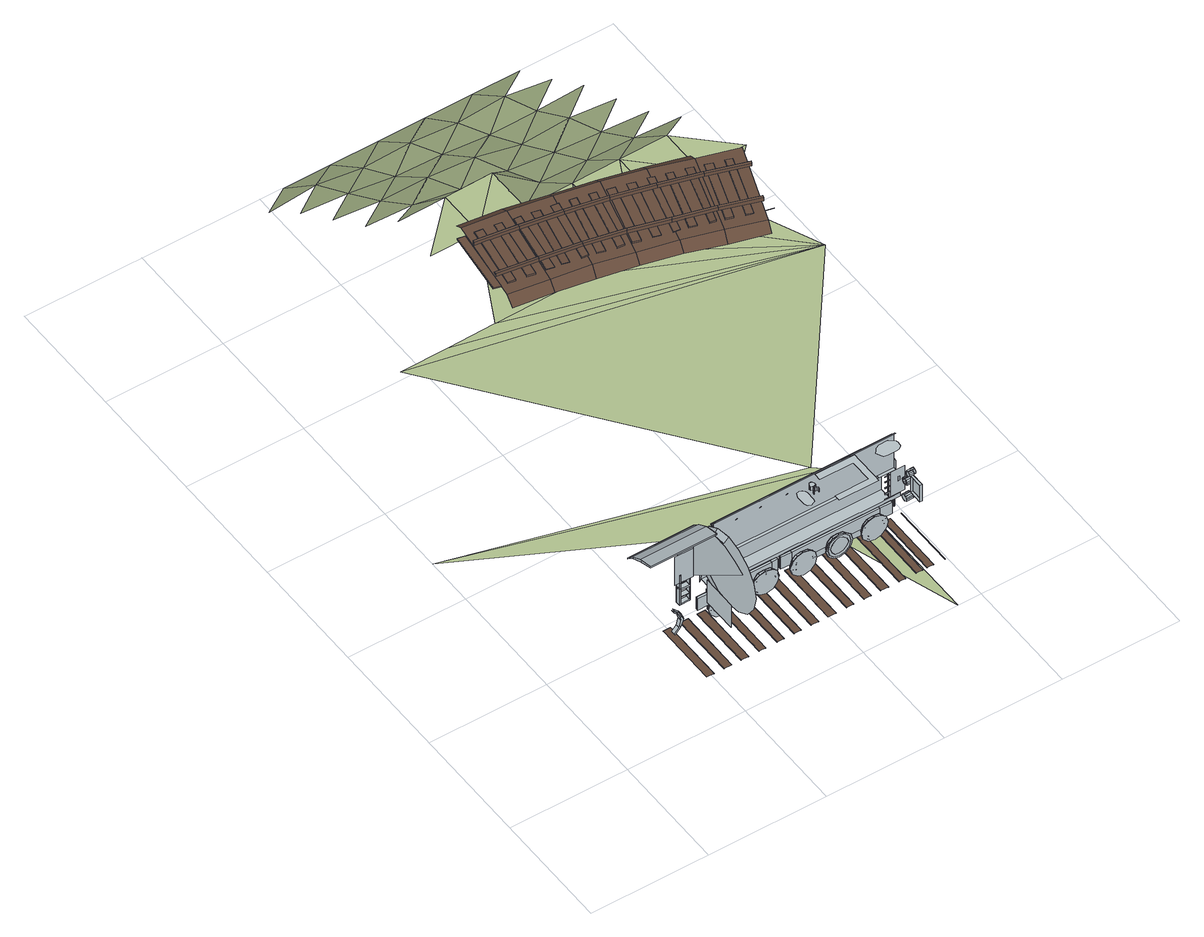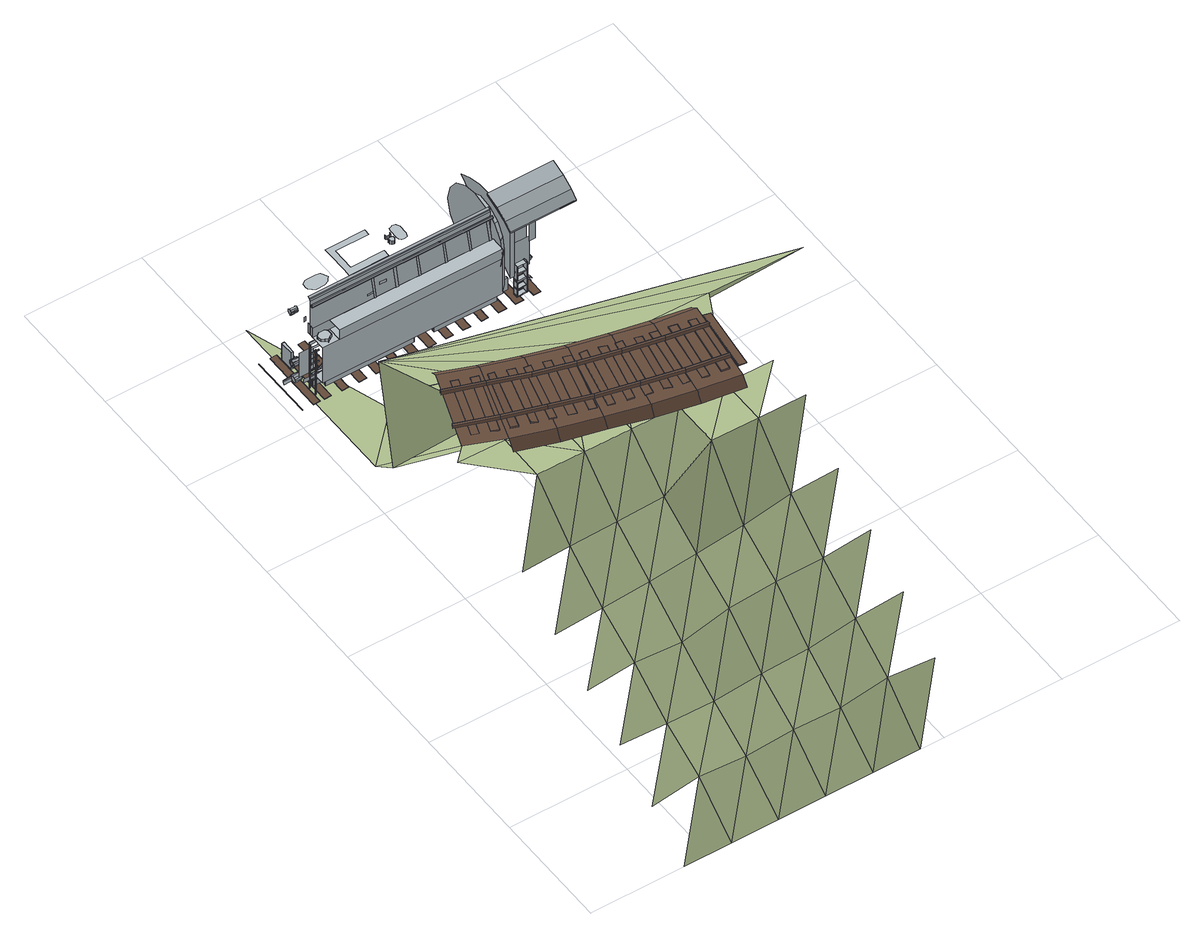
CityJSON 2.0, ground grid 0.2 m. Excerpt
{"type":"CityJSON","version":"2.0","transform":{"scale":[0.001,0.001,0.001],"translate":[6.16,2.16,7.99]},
"CityObjects":{
"object1":{"type":"GenericCityObject","attributes":{"function":"OTHERS"},"geometry":[{"type":"MultiSurface","lod":"3","boundaries":[[[0,1,2,3]],[[4,5,6,7]],[[8,9,10,11]],[[12,13,14,15]],[[16,17,18,19]],[[20,21,22,23]],[[24,0,3,25]],[[5,26,27,6]],[[13,28,29,14]],[[28,8,11,29]],[[26,30,31,27]],[[32,24,25,33]],[[30,32,33,31]],[[17,34,35,18]],[[34,20,23,35]],[[36,37,38,39]],[[40,41,42,43]],[[44,45,46,47]],[[48,49,50,51]],[[52,53,54,55]],[[54,56,57,58]],[[59,60,56,54]],[[61,60,56,62]],[[63,64,65,66]],[[67,68,69,47]],[[70,71,50,72]],[[60,73,57,56]],[[74,59,54,58]],[[73,74,58,57]],[[73,60,59,74]],[[75,76,77,78]],[[62,56,79,80]],[[66,65,81,82]],[[47,69,83,84]],[[72,50,85,86]],[[87,88,89,90]],[[78,91,92,93]],[[94,61,62,80]],[[60,95,79,56]],[[96,63,66,82]],[[64,97,81,65]],[[98,67,47,84]],[[68,99,83,69]],[[100,70,72,86]],[[71,101,85,50]],[[102,59,54,103]],[[95,60,61,94]],[[97,64,63,96]],[[99,68,67,98]],[[101,71,70,100]],[[104,105,106,107]],[[108,109,110,111,112,113,114,115]],[[116,117,79,103]],[[118,119,117,116]],[[102,118,116,103]],[[119,95,79,117]],[[95,102,103,79]],[[95,94,80,79]],[[97,96,82,81]],[[99,98,84,83]],[[101,100,86,85]],[[6,3,2,7]],[[95,119,118,102]],[[107,120,121,104]],[[122,123,124,125]],[[123,126,127,124]],[[128,129,130,131]],[[106,132,133,120,107]],[[134,135,136,137]],[[138,139,140,141,142,143,144,129,128,145,146,147,148,149,135,134]],[[104,121,150,151,105]],[[27,25,3,6]],[[152,153,154,155]],[[153,156,157,154]],[[158,159,160,33]],[[161,122,125,162]],[[126,163,164,127]],[[145,128,131,165]],[[31,33,25,27]],[[135,149,166,136]],[[167,168,169,170]],[[168,171,172,169]],[[156,173,174,157]],[[175,152,155,176]],[[132,133,150,151,177,178]],[[121,150,133,120]],[[179,180,181,182]],[[180,181,183,184]],[[185,167,170,186]],[[171,187,188,172]],[[149,148,189,166]],[[146,145,165,190]],[[191,192,180,179]],[[184,180,192,193]],[[194,195,196,197,198,199,200,201,202,203]],[[148,147,204,189]],[[147,146,190,204]],[[205,161,162,206]],[[163,207,208,164]],[[173,209,210,174]],[[211,175,176,212]],[[213,204,147,214,215]],[[216,147,192,191]],[[147,192,193,214]],[[187,217,218,188]],[[219,185,186,220]],[[221,222,223,224]],[[225,226,227,217,187,171,168,167,185,219,228,229]],[[230,231,232,207,163,126,123,122,161,205,233,234]],[[235,236,237,209,173,156,153,152,175,211,238,239]],[[124,127,164,208,240,241,242,243,244,206,162,125]],[[169,172,188,218,245,246,247,248,249,220,186,170]],[[154,157,174,210,250,251,252,253,254,212,176,155]],[[217,227,245,218]],[[228,219,220,249]],[[207,232,240,208]],[[233,205,206,244]],[[238,211,212,254]],[[209,237,250,210]],[[229,228,249,248]],[[227,226,246,245]],[[237,236,251,250]],[[239,238,254,253]],[[226,225,247,246]],[[225,229,248,247]],[[232,231,241,240]],[[234,233,244,243]],[[255,256,257,258,259,260,261,262,263,264]],[[236,235,252,251]],[[235,239,253,252]],[[231,230,242,241]],[[230,234,243,242]],[[133,132,265,266,120]],[[267,268,269,270]],[[271,272,151,150,121]],[[272,273,274,265,132,106,105,151]],[[275,265,132,178]],[[271,121,120,266]],[[177,276,275,178]],[[177,151,272,276]],[[277,278,279,280]],[[278,281,282,279]],[[283,284,285,286]],[[287,283,286,288]],[[281,289,290,282]],[[291,277,280,292]],[[293,294,295,296]],[[297,293,296,298]],[[299,287,288,300]],[[284,301,302,285]],[[303,297,298,304]],[[294,305,306,295]],[[307,291,292,308]],[[289,309,310,290]],[[311,299,300,312]],[[301,313,314,302]],[[315,303,304,316]],[[305,317,318,306]],[[319,320,321,322]],[[323,324,325,309,289,281,278,277,291,307,326,327]],[[279,282,290,310,328,329,330,331,332,308,292,280]],[[333,334,335,317,305,294,293,297,303,315,336,337]],[[338,339,340,313,301,284,283,287,299,311,341,342]],[[296,295,306,318,343,344,345,346,347,316,304,298]],[[286,285,302,314,348,349,350,351,352,312,300,288]],[[317,335,343,318]],[[336,315,316,347]],[[309,325,328,310]],[[326,307,308,332]],[[313,340,348,314]],[[341,311,312,352]],[[353,354,355,356,357,358,359,360,361,362,363]],[[337,336,347,346]],[[335,334,344,343]],[[340,339,349,348]],[[342,341,352,351]],[[327,326,332,331]],[[325,324,329,328]],[[333,337,346,345]],[[334,333,345,344]],[[272,271,266,265,275,276]],[[339,338,350,349]],[[338,342,351,350]],[[324,323,330,329]],[[323,327,331,330]],[[364,266,265,274]],[[365,271,266,364]],[[273,272,271,365]],[[273,365,364,274]],[[366,367,368,369]],[[370,371,372,373,374,375,376,377,378,379,380,381,382,383]],[[384,214,147,216,385]],[[386,387,388,389]],[[390,391,392,393]],[[394,390,393,395]],[[368,396,397,369]],[[369,397,398,366]],[[366,398,399,367]],[[400,401,402,403]],[[401,404,405,402]],[[406,394,395,407]],[[391,408,409,392]],[[410,411,412,413]],[[414,410,413,415]],[[416,417,418,419]],[[420,400,403,421]],[[404,422,423,405]],[[399,424,425,396,397,398]],[[426,416,419,427]],[[428,429,430,431]],[[432,433,183,184]],[[434,414,415,435]],[[411,436,437,412]],[[438,428,431,439]],[[429,440,441,430]],[[442,426,427,443]],[[184,193,444,432]],[[440,445,446,441]],[[447,438,439,448]],[[449,442,443,450]],[[445,451,452,446]],[[431,430,441,446,452,453,454,455,456,457,448,439]],[[458,447,448,457]],[[459,406,407,460]],[[408,461,462,409]],[[463,449,450,464]],[[465,420,421,466]],[[422,467,468,423]],[[469,463,464,470]],[[471,458,457,456]],[[214,193,444,384]],[[216,191,472,385]],[[451,473,453,452]],[[474,434,435,475]],[[436,476,477,437]],[[473,478,454,453]],[[479,471,456,455]],[[478,479,455,454]],[[480,481,482,461,408,391,390,394,406,459,483,484]],[[485,486,487,476,436,411,410,414,434,474,488,489]],[[490,491,492,467,422,404,401,400,420,465,493,494]],[[393,392,409,462,495,496,497,498,499,460,407,395]],[[500,432,184,180,179,501,502,503]],[[402,405,423,468,504,505,506,507,508,466,421,403]],[[413,412,437,477,509,510,511,512,513,475,435,415]],[[514,515,516,517]],[[476,487,509,477]],[[488,474,475,513]],[[515,518,519,516]],[[518,502,501,519]],[[461,482,495,462]],[[483,459,460,499]],[[467,492,504,468]],[[493,465,466,508]],[[520,521,198,197]],[[522,523,196,195]],[[523,520,197,196]],[[521,524,199,198]],[[525,522,195,194]],[[524,526,200,199]],[[527,525,194,203]],[[528,529,530,531,532,533,534,535,536,537,538]],[[526,539,201,200]],[[540,527,203,202]],[[539,540,202,201]],[[541,542,215,214,384,543]],[[489,488,513,512]],[[487,486,510,509]],[[541,544,545,542]],[[546,547,548,545,544,549]],[[492,491,505,504]],[[494,493,508,507]],[[484,483,499,498]],[[482,481,496,495]],[[485,489,512,511]],[[486,485,511,510]],[[550,551,552,553]],[[490,494,507,506]],[[491,490,506,505]],[[481,480,497,496]],[[480,484,498,497]],[[554,444,193,192,191,472,555]],[[556,557,558,559]],[[557,560,561,558]],[[562,563,564,565]],[[563,566,567,564]],[[568,569,570,571]],[[572,556,559,573]],[[560,574,575,561]],[[576,577,578,579]],[[580,576,579,581]],[[566,582,583,567]],[[584,562,565,585]],[[586,587,588,589,590,591,592,593,594,595,596,597]],[[598,580,581,599]],[[577,600,601,578]],[[602,603,604,605]],[[606,572,573,607]],[[574,608,609,575]],[[610,584,585,611]],[[582,612,613,583]],[[614,598,599,615]],[[600,616,617,601]],[[618,619,620,616,600,577,576,580,598,614,621,622]],[[623,624,625,612,582,566,563,562,584,610,626,627]],[[628,629,630,608,574,560,557,556,572,606,631,632]],[[558,561,575,609,633,634,635,636,637,607,573,559]],[[579,578,601,617,638,639,640,641,642,615,599,581]],[[564,567,583,613,643,644,645,646,647,611,585,565]],[[397,396,648,649]],[[650,648,396,425]],[[651,398,397,649]],[[424,652,650,425]],[[616,620,638,617]],[[621,614,615,642]],[[651,653,399,398]],[[424,399,653,652]],[[653,654,655,648,396,368,367,399]],[[612,625,643,613]],[[626,610,611,647]],[[608,630,633,609]],[[631,606,607,637]],[[656,657,658,659]],[[660,661,662,663,664,665,666,667,668]],[[620,619,639,638]],[[622,621,642,641]],[[627,626,647,646]],[[625,624,644,643]],[[619,618,640,639]],[[618,622,641,640]],[[632,631,637,636]],[[630,629,634,633]],[[624,623,645,644]],[[623,627,646,645]],[[629,628,635,634]],[[628,632,636,635]],[[669,670,671,672,673,674,675,676,677]],[[678,679,680,681]],[[679,682,683,680]],[[684,685,686,687]],[[688,684,687,689]],[[690,678,681,691]],[[682,692,693,683]],[[694,695,696,697]],[[695,698,699,696]],[[700,688,689,701]],[[685,702,703,686]],[[698,704,705,699]],[[706,694,697,707]],[[708,690,691,709]],[[692,710,711,693]],[[712,713,714,715,716,717,718,719,720]],[[702,721,722,703]],[[723,700,701,724]],[[725,706,707,726]],[[704,727,728,705]],[[729,730,731,710,692,682,679,678,690,708,732,733]],[[734,735,736,727,704,698,695,694,706,725,737,738]],[[680,683,693,711,739,740,741,742,743,709,691,681]],[[744,745,746,721,702,685,684,688,700,723,747,748]],[[696,699,705,728,749,750,751,752,753,726,707,697]],[[687,686,703,722,754,755,756,757,758,724,701,689]],[[737,725,726,753]],[[727,736,749,728]],[[732,708,709,743]],[[710,731,739,711]],[[747,723,724,758]],[[721,746,754,722]],[[759,760,761,762,763,764,765,766,767,768,769,770,771,772]],[[736,735,750,749]],[[738,737,753,752]],[[748,747,758,757]],[[746,745,755,754]],[[731,730,740,739]],[[733,732,743,742]],[[735,734,751,750]],[[734,738,752,751]],[[653,651,649,648,650,652]],[[773,774,775,776]],[[745,744,756,755]],[[744,748,757,756]],[[774,777,778,775]],[[779,773,776,780]],[[730,729,741,740]],[[729,733,742,741]],[[781,782,783,784]],[[433,432,500,785]],[[786,779,780,787]],[[777,788,789,778]],[[432,444,554,500]],[[790,791,792,793,794,795,796,797,798,799,800,801]],[[788,802,803,789]],[[804,649,648,655]],[[776,775,778,789,803,805,806,807,808,809,787,780]],[[810,811,812,813,814,815,816,817,818]],[[384,444,554,543]],[[819,651,649,804]],[[820,786,787,809]],[[654,653,651,819]],[[821,822,823,824]],[[825,826,827,828]],[[829,830,797,796]],[[831,832,790,801]],[[822,833,798,823]],[[834,825,828,835]],[[830,833,798,797]],[[836,831,801,800]],[[833,837,799,798]],[[837,836,800,799]],[[833,838,839,798]],[[838,834,835,839]],[[802,840,805,803]],[[841,820,809,808]],[[842,843,844,845]],[[846,847,848]],[[849,850,851,852]],[[853,854,855,856]],[[857,858,859]],[[860,861,862]],[[863,864,865,866]],[[867,868,869,870]],[[829,871,872,873,874,875,832,831,836,837,833,830]],[[876,841,808,807]],[[503,877,785,500]],[[840,878,806,805]],[[878,876,807,806]],[[555,503,500,554]],[[524,521,520,523,522,525,527,540,539,526]],[[654,819,804,655]],[[879,880,842,845]],[[880,881,843,842]],[[882,883,846,848]],[[884,885,849,852]],[[885,886,850,849]],[[887,888,853,856]],[[888,889,854,853]],[[890,891,857,859]],[[892,893,860,862]],[[894,895,863,866]],[[895,896,864,863]],[[897,898,867,870]],[[898,899,868,867]],[[881,900,844,843]],[[900,879,845,844]],[[883,901,847,846]],[[901,882,848,847]],[[886,902,851,850]],[[902,884,852,851]],[[889,903,855,854]],[[903,887,856,855]],[[891,904,858,857]],[[904,890,859,858]],[[893,905,861,860]],[[905,892,862,861]],[[896,906,865,864]],[[906,894,866,865]],[[899,907,869,868]],[[907,897,870,869]],[[908,909,910,911]],[[911,910,912,898]],[[909,913,912,910]],[[907,908,911,898]],[[900,881,880,879]],[[901,883,882]],[[902,886,885,884]],[[903,889,888,887]],[[904,891,890]],[[905,893,892]],[[913,909,908,907]],[[906,896,895,894]],[[907,899,898,897]],[[913,907,898,912]],[[914,915,916,917]],[[918,919,920,921]],[[921,920,922,923]],[[919,924,922,920]],[[925,918,921,923]],[[924,919,918,925]],[[924,925,923,922]],[[926,927,928,929]],[[930,931,932,933,934,935,936,937,938,939,940,941]],[[942,943,944,945,946,947,948,949,950,951,952,953]],[[954,955,956,957,958,959,960,949,961,962,963,953]],[[964,965,926,929]],[[966,967,928,927]],[[933,932,968,969]],[[934,933,969,970]],[[932,931,971,968]],[[935,934,970,972]],[[967,964,929,928]],[[931,930,973,971]],[[936,935,972,974]],[[975,976,946,945]],[[977,975,945,944]],[[976,978,947,946]],[[979,977,944,943]],[[930,941,980,973]],[[937,936,974,981]],[[982,983,958,957]],[[984,982,957,956]],[[967,966,965,964]],[[983,985,959,958]],[[986,984,956,955]],[[978,987,948,947]],[[988,979,943,942]],[[985,989,960,959]],[[990,986,955,954]],[[941,940,991,980]],[[938,937,981,992]],[[987,993,949,948]],[[994,988,942,953]],[[989,993,949,960]],[[994,990,954,953]],[[940,939,995,991]],[[939,938,992,995]],[[993,996,961,949]],[[997,994,953,963]],[[996,998,962,961]],[[998,997,963,962]],[[993,999,950,949]],[[1000,994,953,952]],[[999,1001,951,950]],[[1001,1000,952,951]],[[933,932,1002,1003]],[[934,933,1003,1004]],[[974,972,970,969,968,971,973,980,991,995,992,981]],[[932,931,1005,1002]],[[935,934,1004,1006]]]}]},
"railway1":{"type":"Railway","attributes":{"function":"1855"},"geometry":[{"type":"MultiSurface","lod":"3","boundaries":[[[1007,1008,1009,1010]],[[1011,1012,1008,1007]],[[1012,1013,1009,1008]],[[1014,1015,1016,1017]],[[1018,1019,1017,1016]],[[1020,1021,1019,1018]],[[1021,1014,1017,1019]],[[1022,1023,1024,1025]],[[1026,1027,1025,1024]],[[1028,1029,1027,1026]],[[1029,1022,1025,1027]],[[1030,1031,1032,1033]],[[1034,1035,1033,1032]],[[1036,1037,1035,1034]],[[1037,1030,1033,1035]],[[1038,1039,1040,1041]],[[1042,1043,1041,1040]],[[1044,1045,1043,1042]],[[1045,1038,1041,1043]],[[1046,1047,1048,1049]],[[1050,1051,1049,1048]],[[1052,1053,1051,1050]],[[1053,1046,1049,1051]],[[1054,1055,1056,1057]],[[1058,1059,1057,1056]],[[1060,1061,1059,1058]],[[1061,1054,1057,1059]],[[1062,1063,1064,1065]],[[1066,1067,1065,1064]],[[1068,1069,1067,1066]],[[1069,1062,1065,1067]],[[1070,1071,1072,1073]],[[1074,1075,1073,1072]],[[1076,1077,1075,1074]],[[1077,1070,1073,1075]],[[1078,1079,1080,1081]],[[1082,1083,1081,1080]],[[1084,1085,1083,1082]],[[1085,1078,1081,1083]],[[1086,1087,1088,1089]],[[1090,1091,1089,1088]],[[1092,1093,1091,1090]],[[1093,1086,1089,1091]],[[1094,1095,1096,1097]],[[1098,1099,1097,1096]],[[1100,1101,1099,1098]],[[1101,1094,1097,1099]],[[1102,1103,1104,1105]],[[1106,1107,1105,1104]],[[1108,1109,1107,1106]],[[1110,1111,1112,1113]],[[1109,1102,1105,1107]],[[1114,1115,1113,1112]],[[1116,1117,1115,1114]],[[1117,1110,1113,1115]],[[1118,1119,1120,1121]]]}]},
"railway2":{"type":"Railway","attributes":{"function":"1855"},"geometry":[{"type":"MultiSurface","lod":"3","boundaries":[[[1122,1123,1124,1125]],[[1126,1122,1125,1127]],[[1128,1129,1130,1131]],[[1124,1132,1127,1125]],[[1133,1134,1135,1136]],[[1123,1137,1132,1124]],[[1138,1128,1131,1139]],[[1137,1126,1127,1132]],[[1140,1141,1142,1143]],[[1130,1144,1139,1131]],[[1145,1140,1143,1146]],[[1147,1145,1146,1148]],[[1149,1150,1151,1152]],[[1129,1153,1144,1130]],[[1154,1133,1136,1155]],[[1156,1149,1152,1157]],[[1153,1138,1139,1144]],[[1151,1158,1157,1152]],[[1159,1160,1161,1162]],[[1163,1164,1165,1166]],[[1167,1159,1162,1168]],[[1169,1167,1168,1170]],[[1150,1171,1158,1151]],[[1136,1135,1172,1173]],[[1174,1163,1166,1175]],[[1176,1154,1155,1177]],[[1171,1156,1157,1158]],[[1178,1179,1180,1181]],[[1165,1182,1175,1166]],[[1164,1183,1182,1165]],[[1143,1142,1184,1185]],[[1146,1143,1185,1186]],[[1148,1146,1186,1187]],[[1188,1178,1181,1189]],[[1155,1136,1173,1190]],[[1180,1191,1189,1181]],[[1192,1193,1194,1195]],[[1183,1174,1175,1182]],[[1179,1196,1191,1180]],[[1162,1161,1197,1198]],[[1168,1162,1198,1199]],[[1170,1168,1199,1200]],[[1173,1172,1201,1202]],[[1203,1192,1195,1204]],[[1205,1206,1207,1208]],[[1196,1188,1189,1191]],[[1194,1209,1204,1195]],[[1193,1210,1209,1194]],[[1177,1155,1190,1211]],[[1185,1184,1212,1213]],[[1186,1185,1213,1214]],[[1215,1205,1208,1216]],[[1187,1186,1214,1217]],[[1218,1219,1220,1221]],[[1207,1222,1216,1208]],[[1210,1203,1204,1209]],[[1206,1223,1222,1207]],[[1190,1173,1202,1224]],[[1225,1226,1227,1228]],[[1229,1218,1221,1230]],[[1220,1231,1230,1221]],[[1198,1197,1232,1233]],[[1223,1215,1216,1222]],[[1202,1201,1234,1235]],[[1199,1198,1233,1236]],[[1200,1199,1236,1237]],[[1219,1238,1231,1220]],[[1239,1225,1228,1240]],[[1241,1242,1243,1244]],[[1227,1245,1240,1228]],[[1211,1190,1224,1246]],[[1213,1212,1247,1248]],[[1214,1213,1248,1249]],[[1238,1229,1230,1231]],[[1226,1250,1245,1227]],[[1217,1214,1249,1251]],[[1252,1241,1244,1253]],[[1224,1202,1235,1254]],[[1255,1256,1257,1258]],[[1243,1259,1253,1244]],[[1250,1239,1240,1245]],[[1242,1260,1259,1243]],[[1235,1234,1261,1262]],[[1233,1232,1263,1264]],[[1236,1233,1264,1265]],[[1237,1236,1265,1266]],[[1267,1268,1269,1270]],[[1271,1255,1258,1272]],[[1257,1273,1272,1258]],[[1260,1252,1253,1259]],[[1256,1274,1273,1257]],[[1248,1247,1275,1276]],[[1249,1248,1276,1277]],[[1251,1249,1277,1278]],[[1246,1224,1254,1279]],[[1280,1281,1282,1283]],[[1284,1267,1270,1285]],[[1269,1286,1285,1270]],[[1268,1287,1286,1269]],[[1254,1235,1262,1288]],[[1274,1271,1272,1273]],[[1289,1290,1291,1292]],[[1262,1261,1293,1294]],[[1295,1280,1283,1296]],[[1282,1297,1296,1283]],[[1264,1263,1298,1299]],[[1265,1264,1299,1300]],[[1266,1265,1300,1301]],[[1281,1302,1297,1282]],[[1287,1284,1285,1286]],[[1303,1304,1305,1306]],[[1307,1289,1292,1308]],[[1276,1275,1309,1310]],[[1277,1276,1310,1311]],[[1278,1277,1311,1312]],[[1291,1313,1308,1292]],[[1279,1254,1288,1314]],[[1290,1315,1313,1291]],[[1302,1295,1296,1297]],[[1288,1262,1294,1316]],[[1317,1318,1319,1320]],[[1321,1303,1306,1322]],[[1305,1323,1322,1306]],[[1304,1324,1323,1305]],[[1315,1307,1308,1313]],[[1299,1298,1325,1326]],[[1300,1299,1326,1327]],[[1301,1300,1327,1328]]]}]},
"terrain1":{"type":"TINRelief","geometry":[{"type":"CompositeSurface","lod":"3","boundaries":[[[1329,1330,1331]],[[1332,1333,1334]],[[1335,1336,1333]],[[1329,1334,1330]],[[1337,1338,1339]],[[1335,1340,1341]],[[1337,1342,1338]],[[1343,1344,1340]],[[1333,1332,1345]],[[1346,1335,1333]],[[1343,1347,1348]],[[1346,1333,1345]],[[1329,1331,1342]],[[1329,1332,1334]],[[1335,1349,1340]],[[1347,1350,1351]],[[1346,1349,1335]],[[1352,1345,1332]],[[1353,1343,1340]],[[1354,1355,1350]],[[1352,1332,1356]],[[1349,1353,1340]],[[1357,1347,1343]],[[1358,1346,1345]],[[1337,1339,1359]],[[1357,1343,1353]],[[1360,1350,1347]],[[1352,1358,1345]],[[1329,1356,1332]],[[1346,1361,1349]],[[1357,1360,1347]],[[1362,1354,1350]],[[1361,1346,1358]],[[1363,1352,1356]],[[1364,1353,1349]],[[1365,1356,1366]],[[1362,1350,1360]],[[1363,1356,1365]],[[1364,1349,1361]],[[1367,1357,1353]],[[1329,1366,1356]],[[1368,1358,1352]],[[1364,1367,1353]],[[1369,1360,1357]],[[1368,1352,1363]],[[1370,1361,1358]],[[1371,1365,1366]],[[1369,1357,1367]],[[1372,1362,1360]],[[1368,1370,1358]],[[1371,1363,1365]],[[1373,1364,1361]],[[1329,1374,1366]],[[1374,1371,1366]],[[1369,1372,1360]],[[1373,1361,1370]],[[1375,1367,1364]],[[1376,1368,1363]],[[1363,1371,1377]],[[1375,1364,1373]],[[1378,1369,1367]],[[1376,1363,1377]],[[1379,1370,1368]],[[1380,1371,1374]],[[1378,1367,1375]],[[1381,1372,1369]],[[1379,1368,1376]],[[1380,1377,1371]],[[1382,1373,1370]],[[1381,1369,1378]],[[1379,1382,1370]],[[1383,1375,1373]],[[1384,1376,1377]],[[1383,1373,1382]],[[1385,1378,1375]],[[1386,1379,1376]],[[1385,1375,1383]],[[1387,1381,1378]],[[1388,1382,1379]],[[1385,1387,1378]],[[1389,1383,1382]],[[1390,1385,1383]],[[1391,1387,1385]]]}]}
},
"vertices":[
[134,163,214],[134,138,221],[246,138,221],[246,163,214],[134,138,218],[134,163,209],[246,163,209],[246,138,218],[195,157,45],[187,157,36],[187,163,36],[195,163,45],[187,157,79],[195,157,70],[195,163,70],[187,163,79],[189,157,81],[198,157,71],[198,163,71],[189,163,81],[198,157,44],[189,157,33],[189,163,33],[198,163,44],[134,182,202],[246,182,202],[134,182,199],[246,182,199],[198,157,58],[198,163,58],[134,194,188],[246,194,188],[134,194,190],[246,194,190],[203,157,58],[203,163,58],[243,194,188],[138,194,188],[138,194,190],[243,194,190],[213,194,154],[203,194,154],[203,194,190],[213,194,190],[216,190,84],[216,190,86],[216,186,86],[216,186,84],[216,190,96],[216,190,97],[216,186,97],[216,186,96],[216,190,111],[216,190,113],[216,186,113],[216,186,111],[216,186,52],[218,186,52],[218,186,113],[216,194,113],[216,194,52],[216,194,54],[216,186,54],[216,194,68],[216,194,67],[216,186,67],[216,186,68],[216,194,84],[216,194,81],[216,186,81],[216,194,99],[216,194,97],[216,186,99],[218,194,52],[218,194,113],[239,186,97],[208,186,97],[208,186,154],[239,186,154],[234,186,52],[234,186,54],[234,186,67],[234,186,68],[234,186,81],[234,186,84],[234,186,97],[234,186,99],[243,157,67],[243,157,113],[243,97,113],[243,97,68],[213,186,154],[213,186,190],[239,186,190],[234,194,54],[234,194,52],[234,194,68],[234,194,67],[234,194,84],[234,194,81],[234,194,99],[234,194,97],[234,194,113],[234,186,113],[234,171,71],[234,171,48],[234,167,48],[234,167,71],[243,114,218],[243,89,209],[243,69,199],[243,190,93],[243,190,188],[243,182,199],[243,163,209],[243,138,218],[233,186,113],[233,186,52],[233,194,113],[233,194,52],[253,167,71],[253,171,71],[249,157,38],[246,157,49],[246,158,49],[249,158,38],[249,157,61],[249,158,61],[258,151,87],[258,126,83],[250,126,90],[250,150,95],[253,167,48],[253,167,67],[258,126,218],[258,153,212],[250,150,206],[250,126,209],[258,101,212],[258,78,198],[258,64,176],[258,58,150],[258,64,124],[258,78,102],[258,101,87],[258,174,102],[258,189,124],[258,194,150],[258,189,176],[258,174,198],[253,171,67],[253,171,48],[252,157,39],[249,157,49],[249,163,49],[252,163,39],[252,157,60],[252,163,60],[246,194,97],[239,194,97],[239,194,190],[258,157,29],[258,158,29],[258,157,68],[258,158,68],[250,169,108],[250,169,193],[256,157,42],[253,157,49],[253,163,49],[256,163,42],[256,157,57],[256,163,57],[259,157,67],[259,163,67],[259,157,32],[259,163,32],[253,171,36],[253,167,36],[258,163,164],[258,163,150],[258,158,150],[258,158,164],[258,158,145],[258,163,145],[261,157,36],[261,163,36],[261,157,63],[261,163,63],[250,182,173],[250,182,127],[258,170,164],[258,170,150],[258,170,145],[258,167,204],[258,166,204],[258,166,205],[258,166,206],[258,166,208],[258,167,209],[258,169,208],[258,170,206],[258,170,205],[258,169,204],[250,186,150],[269,157,26],[269,158,26],[269,157,71],[269,158,71],[269,157,68],[269,163,68],[269,157,29],[269,163,29],[250,186,79],[258,194,145],[258,194,79],[258,194,164],[269,157,65],[269,163,65],[269,157,35],[269,163,35],[261,171,164],[261,163,199],[265,163,199],[265,171,164],[284,157,49],[282,157,57],[275,157,63],[275,157,36],[282,157,42],[291,157,49],[288,157,61],[280,157,68],[280,157,29],[288,157,38],[288,157,49],[285,157,60],[279,157,67],[279,157,32],[285,157,39],[280,158,68],[288,158,61],[291,158,49],[288,158,38],[280,158,29],[275,163,63],[282,163,57],[284,163,49],[282,163,42],[275,163,36],[279,163,67],[285,163,60],[288,163,49],[285,163,39],[279,163,32],[282,167,206],[282,167,208],[284,167,209],[285,167,208],[285,167,206],[285,167,205],[285,167,204],[284,167,204],[282,167,204],[282,167,205],[359,167,48],[359,167,71],[295,171,164],[295,163,199],[298,163,199],[298,171,164],[359,171,71],[359,171,48],[370,171,48],[370,167,48],[359,167,36],[359,171,36],[323,157,38],[320,157,49],[320,158,49],[323,158,38],[323,157,61],[323,158,61],[323,157,49],[327,157,60],[327,163,60],[323,163,49],[327,157,39],[327,163,39],[333,157,68],[333,158,68],[333,157,29],[333,158,29],[329,157,49],[330,157,57],[330,163,57],[329,163,49],[330,157,42],[330,163,42],[333,157,32],[333,163,32],[333,157,67],[333,163,67],[336,157,36],[336,163,36],[336,157,63],[336,163,63],[343,157,26],[343,158,26],[343,157,71],[343,158,71],[343,157,29],[343,163,29],[343,157,68],[343,163,68],[343,157,35],[343,163,35],[343,157,65],[343,163,65],[336,171,164],[336,163,199],[339,163,199],[339,171,164],[365,157,49],[362,157,61],[355,157,68],[355,157,29],[362,157,38],[355,158,68],[362,158,61],[365,158,49],[362,158,38],[355,158,29],[359,157,49],[357,157,57],[351,157,63],[351,157,36],[357,157,42],[364,157,49],[361,157,60],[354,157,67],[354,157,32],[361,157,39],[351,163,63],[357,163,57],[359,163,49],[357,163,42],[351,163,36],[354,163,67],[361,163,60],[364,163,49],[361,163,39],[354,163,32],[345,167,206],[346,167,206],[346,167,208],[348,167,209],[349,167,208],[349,167,206],[349,167,205],[349,167,204],[348,167,204],[346,167,204],[346,167,205],[370,167,71],[370,171,71],[375,171,71],[375,171,48],[375,167,48],[375,167,71],[383,138,218],[381,134,218],[381,118,218],[383,114,218],[384,113,218],[389,111,218],[393,113,218],[396,114,218],[397,118,218],[397,134,218],[396,138,218],[393,141,218],[389,142,218],[384,141,218],[535,194,145],[535,194,164],[381,171,164],[381,163,199],[384,163,199],[384,171,164],[384,157,49],[388,157,61],[388,158,61],[384,158,49],[388,157,38],[388,158,38],[393,167,48],[393,167,71],[393,171,71],[393,171,48],[391,157,39],[388,157,49],[388,163,49],[391,163,39],[391,157,60],[391,163,60],[397,157,29],[397,158,29],[397,157,68],[397,158,68],[393,157,49],[394,157,57],[394,163,57],[393,163,49],[394,157,42],[394,163,42],[404,129,218],[403,126,218],[403,126,225],[404,129,225],[397,157,32],[397,163,32],[397,157,67],[397,163,67],[393,171,36],[393,167,36],[406,130,218],[406,130,225],[403,138,218],[404,135,218],[404,135,225],[403,138,225],[535,163,145],[535,158,145],[400,157,36],[400,163,36],[400,157,63],[400,163,63],[404,139,218],[404,139,225],[406,134,218],[406,134,225],[407,130,218],[407,130,225],[535,170,145],[407,133,218],[407,133,225],[406,142,218],[406,142,225],[410,130,218],[410,130,225],[410,134,218],[410,134,225],[412,135,225],[412,138,225],[412,139,225],[410,142,225],[407,142,225],[407,142,218],[407,157,26],[407,158,26],[407,157,71],[407,158,71],[412,129,218],[412,129,225],[407,157,29],[407,163,29],[407,157,68],[407,163,68],[412,126,218],[412,126,225],[410,142,218],[535,170,164],[412,135,218],[407,157,35],[407,163,35],[407,157,65],[407,163,65],[412,138,218],[412,139,218],[429,157,49],[426,157,61],[419,157,68],[419,157,29],[426,157,38],[423,157,49],[421,157,57],[415,157,63],[415,157,36],[421,157,42],[426,157,49],[425,157,60],[418,157,67],[418,157,32],[425,157,39],[419,158,68],[426,158,61],[429,158,49],[426,158,38],[419,158,29],[564,163,145],[258,163,212],[564,163,212],[564,163,164],[418,163,67],[425,163,60],[426,163,49],[425,163,39],[418,163,32],[415,163,63],[421,163,57],[423,163,49],[421,163,42],[415,163,36],[564,158,218],[564,161,217],[258,161,217],[258,158,218],[564,162,215],[258,162,215],[564,166,206],[564,166,208],[564,166,204],[564,166,205],[564,167,209],[564,167,204],[564,169,208],[564,169,204],[409,167,206],[410,167,206],[410,167,208],[412,167,209],[413,167,208],[413,167,206],[413,167,205],[413,167,204],[412,167,204],[410,167,204],[410,167,205],[564,170,206],[564,170,205],[564,194,74],[258,194,74],[564,194,145],[564,174,74],[258,174,74],[582,174,67],[253,174,67],[253,174,74],[582,174,74],[419,171,164],[419,163,199],[423,163,199],[423,171,164],[564,170,145],[564,170,164],[448,157,38],[445,157,49],[445,158,49],[448,158,38],[448,157,61],[448,158,61],[451,157,39],[448,157,49],[448,163,49],[451,163,39],[451,157,60],[451,163,60],[453,174,190],[442,174,190],[442,174,195],[453,174,195],[457,157,29],[457,158,29],[457,157,68],[457,158,68],[453,157,49],[455,157,57],[455,163,57],[453,163,49],[455,157,42],[455,163,42],[458,157,67],[458,163,67],[458,157,32],[458,163,32],[493,157,218],[483,157,218],[426,157,218],[426,145,218],[483,145,218],[483,107,218],[426,107,218],[426,97,218],[483,97,218],[493,97,218],[493,107,218],[493,145,218],[460,157,36],[460,163,36],[460,157,63],[460,163,63],[457,171,164],[457,163,199],[460,163,199],[460,171,164],[468,157,26],[468,158,26],[468,157,71],[468,158,71],[468,157,29],[468,163,29],[468,157,68],[468,163,68],[468,157,35],[468,163,35],[468,157,65],[468,163,65],[483,157,49],[480,157,57],[474,157,63],[474,157,36],[480,157,42],[487,157,49],[484,157,60],[477,157,67],[477,157,32],[484,157,39],[490,157,49],[487,157,61],[479,157,68],[479,157,29],[487,157,38],[479,158,68],[487,158,61],[490,158,49],[487,158,38],[479,158,29],[474,163,63],[480,163,57],[483,163,49],[480,163,42],[474,163,36],[477,163,67],[484,163,60],[487,163,49],[484,163,39],[477,163,32],[543,167,48],[543,167,71],[543,167,36],[543,171,71],[543,171,36],[543,171,48],[564,171,48],[564,167,48],[474,174,180],[464,174,180],[464,174,183],[474,174,183],[473,167,206],[474,167,208],[474,167,209],[476,167,208],[477,167,206],[477,167,205],[476,167,204],[474,167,204],[473,167,205],[484,167,206],[484,167,208],[487,167,209],[487,167,208],[489,167,206],[489,167,205],[487,167,204],[484,167,204],[484,167,205],[508,157,38],[505,157,49],[505,158,49],[508,158,38],[508,157,61],[508,158,61],[508,157,49],[511,157,60],[511,163,60],[508,163,49],[511,157,39],[511,163,39],[516,157,29],[516,158,29],[516,157,68],[516,158,68],[515,157,42],[513,157,49],[513,163,49],[515,163,42],[515,157,57],[515,163,57],[518,157,32],[518,163,32],[518,157,67],[518,163,67],[519,157,63],[519,163,63],[519,157,36],[519,163,36],[528,157,26],[528,158,26],[528,157,71],[528,158,71],[518,167,206],[519,167,208],[519,167,209],[521,167,208],[522,167,206],[522,167,205],[521,167,204],[519,167,204],[518,167,205],[528,157,68],[528,163,68],[528,157,29],[528,163,29],[528,157,35],[528,163,35],[528,157,65],[528,163,65],[550,157,49],[547,157,61],[538,157,68],[538,157,29],[547,157,38],[543,157,49],[541,157,57],[535,157,63],[535,157,36],[541,157,42],[538,158,68],[547,158,61],[550,158,49],[547,158,38],[538,158,29],[548,157,49],[545,157,60],[538,157,67],[538,157,32],[545,157,39],[535,163,63],[541,163,57],[543,163,49],[541,163,42],[535,163,36],[538,163,67],[545,163,60],[548,163,49],[545,163,39],[538,163,32],[547,153,218],[532,153,218],[525,150,218],[522,146,218],[519,142,218],[522,135,218],[525,131,218],[532,130,218],[547,130,218],[551,131,218],[556,135,218],[557,142,218],[556,146,218],[551,150,218],[541,178,142],[541,174,142],[541,174,150],[541,178,150],[546,170,142],[546,170,150],[541,183,142],[541,183,150],[557,138,145],[554,138,145],[554,138,154],[557,138,154],[564,158,145],[546,186,142],[546,186,150],[550,170,142],[550,170,150],[562,126,161],[562,125,161],[562,122,163],[562,122,164],[562,122,167],[562,125,169],[562,126,169],[562,129,169],[562,130,167],[562,130,164],[562,130,163],[562,129,161],[554,170,142],[554,170,150],[564,167,71],[559,174,150],[560,178,150],[559,183,150],[554,186,150],[550,189,150],[551,167,206],[553,167,208],[554,167,209],[554,167,208],[556,167,206],[556,167,205],[554,167,204],[553,167,204],[551,167,205],[564,171,71],[550,189,142],[573,126,170],[573,129,170],[562,129,170],[562,126,170],[573,129,160],[573,126,158],[562,126,158],[562,129,160],[573,126,169],[573,129,169],[573,129,161],[573,126,161],[573,130,167],[573,130,161],[562,130,161],[573,130,163],[573,130,164],[573,131,164],[562,131,164],[559,174,142],[554,186,142],[557,174,64],[557,174,65],[557,175,64],[557,174,63],[557,174,76],[557,175,74],[557,174,74],[557,174,86],[557,174,87],[557,175,86],[557,174,84],[557,174,97],[557,174,99],[557,175,97],[557,174,96],[557,174,109],[557,175,109],[557,174,108],[557,174,121],[557,175,119],[557,174,119],[557,174,131],[557,174,132],[557,177,131],[557,174,129],[557,174,142],[557,174,144],[557,177,142],[557,174,141],[573,125,169],[573,122,167],[573,122,164],[573,122,163],[573,125,161],[559,183,142],[564,158,164],[560,178,142],[573,174,63],[573,174,64],[573,174,65],[573,174,74],[573,174,76],[573,174,84],[573,174,86],[573,174,87],[573,174,96],[573,174,97],[573,174,99],[573,174,108],[573,174,109],[573,174,119],[573,174,121],[573,174,129],[573,174,131],[573,174,132],[573,174,141],[573,174,142],[573,174,144],[573,175,64],[573,175,74],[573,175,86],[573,175,97],[573,175,109],[573,175,119],[573,177,131],[573,177,142],[572,177,142],[572,175,52],[572,174,52],[572,174,142],[573,174,52],[573,175,52],[588,171,79],[564,171,79],[564,171,128],[588,171,128],[572,191,142],[572,190,52],[572,189,52],[572,189,142],[573,189,52],[573,189,142],[573,190,52],[573,191,142],[588,134,119],[588,134,86],[592,134,86],[592,134,119],[582,163,67],[582,161,68],[582,158,70],[582,158,73],[582,158,76],[582,161,77],[582,163,79],[582,166,77],[582,169,76],[582,170,73],[582,169,70],[582,166,68],[583,163,99],[583,161,100],[583,158,102],[583,158,105],[583,158,108],[583,161,109],[583,163,111],[583,166,109],[583,169,108],[583,170,105],[583,169,102],[583,166,100],[583,163,100],[583,162,100],[583,161,103],[583,159,105],[583,161,106],[583,162,109],[583,163,109],[583,167,106],[583,167,105],[583,167,103],[592,157,119],[588,157,119],[588,157,86],[592,157,86],[593,158,70],[593,158,73],[593,158,76],[593,161,68],[593,161,77],[593,163,67],[593,163,79],[595,158,105],[595,158,108],[595,158,102],[595,161,109],[595,161,100],[593,166,68],[593,166,77],[595,159,105],[595,161,106],[595,161,103],[595,162,109],[595,162,100],[595,163,111],[595,163,99],[595,163,109],[595,163,100],[593,169,70],[593,169,76],[595,166,109],[595,166,100],[593,170,73],[595,167,106],[595,167,103],[595,167,105],[595,169,108],[595,169,102],[595,170,105],[607,159,71],[607,159,73],[607,159,74],[607,162,68],[607,162,77],
[197,73,23],[197,181,23],[185,181,23],[185,73,23],[197,73,22],[197,181,22],[185,181,22],[214,181,22],[214,73,22],[214,73,23],[214,181,23],[227,73,23],[227,181,23],[227,73,22],[227,181,22],[243,181,22],[243,73,22],[243,73,23],[243,181,23],[256,73,23],[256,181,23],[256,73,22],[256,181,22],[274,181,22],[274,73,22],[274,73,23],[274,181,23],[285,73,23],[285,181,23],[285,73,22],[285,181,22],[304,181,22],[304,73,22],[304,73,23],[304,181,23],[316,73,23],[316,181,23],[316,73,22],[316,181,22],[333,181,22],[333,73,22],[333,73,23],[333,181,23],[345,73,23],[345,181,23],[345,73,22],[345,181,22],[362,181,22],[362,73,22],[362,73,23],[362,181,23],[375,73,23],[375,181,23],[375,73,22],[375,181,22],[391,181,22],[391,73,22],[391,73,23],[391,181,23],[404,73,23],[404,181,23],[404,73,22],[404,181,22],[422,181,22],[422,73,22],[422,73,23],[422,181,23],[434,73,23],[434,181,23],[434,73,22],[434,181,22],[452,181,22],[452,73,22],[452,73,23],[452,181,23],[464,73,23],[464,181,23],[464,73,22],[464,181,22],[480,181,22],[480,73,22],[480,73,23],[480,181,23],[493,73,23],[493,181,23],[493,73,22],[493,181,22],[511,181,22],[511,73,22],[511,73,23],[511,181,23],[522,73,23],[522,181,23],[522,73,22],[522,181,22],[540,181,22],[540,73,22],[540,73,23],[540,181,23],[551,73,23],[551,181,23],[551,73,22],[551,181,22],[559,181,22],[559,73,22],[559,73,23],[559,181,23],[570,73,23],[570,181,23],[570,73,22],[570,181,22],[589,181,22],[589,73,22],[589,73,23],[589,181,23],
[188,606,347],[200,603,347],[200,603,349],[188,606,349],[201,713,347],[201,713,349],[211,603,347],[223,601,347],[223,601,350],[211,603,349],[213,711,349],[198,586,347],[197,570,334],[261,560,336],[264,576,347],[213,711,347],[227,709,347],[227,709,350],[204,622,355],[204,622,349],[269,611,350],[269,611,356],[240,707,350],[204,626,355],[271,615,356],[205,626,349],[271,615,350],[240,598,347],[253,595,347],[253,595,350],[240,598,350],[240,707,347],[218,728,347],[288,718,349],[258,705,347],[258,705,350],[269,703,350],[213,689,355],[213,689,349],[282,678,350],[282,678,356],[269,593,349],[282,590,349],[282,590,350],[269,593,350],[214,693,355],[282,682,356],[214,693,349],[282,682,350],[269,703,349],[323,548,337],[327,564,350],[287,699,349],[287,699,350],[221,744,336],[291,734,337],[293,589,349],[304,586,349],[304,586,350],[293,589,350],[298,698,350],[298,698,349],[336,599,352],[335,599,358],[336,603,358],[336,603,352],[314,695,349],[314,695,350],[357,705,350],[326,691,352],[322,582,350],[333,581,350],[333,581,352],[322,582,352],[326,691,350],[349,665,352],[349,665,358],[349,669,358],[351,669,352],[387,534,339],[391,549,350],[343,689,350],[343,689,352],[345,578,350],[357,574,350],[357,574,352],[345,578,352],[355,687,352],[355,687,350],[361,719,337],[400,584,353],[400,584,359],[402,588,359],[370,683,350],[370,683,353],[402,588,353],[374,570,350],[386,569,350],[386,569,353],[374,570,353],[381,681,353],[381,681,350],[426,689,352],[397,566,350],[409,562,350],[409,562,353],[397,566,353],[399,677,350],[399,677,353],[410,674,353],[416,650,353],[416,650,359],[450,517,340],[454,532,352],[418,654,359],[418,654,353],[410,674,350],[425,670,352],[425,670,353],[426,558,352],[438,554,352],[438,554,353],[426,558,353],[437,667,353],[429,703,340],[464,566,353],[464,566,359],[466,570,359],[437,667,352],[466,570,353],[454,663,352],[454,663,353],[493,671,353],[455,550,352],[466,548,352],[466,548,353],[455,550,353],[466,659,353],[466,659,352],[511,497,340],[516,513,353],[484,631,355],[484,631,361],[484,635,361],[484,635,355],[477,544,353],[489,540,353],[489,540,355],[477,544,355],[483,655,353],[483,655,355],[493,651,355],[493,651,353],[529,546,356],[529,546,362],[530,550,362],[530,550,356],[498,686,340],[506,534,353],[516,532,353],[516,532,356],[506,534,355],[509,647,353],[509,647,355],[519,643,356],[519,643,353],[560,650,353],[528,528,353],[540,524,353],[540,524,356],[528,528,356],[572,477,343],[577,492,355],[537,639,353],[537,639,356],[548,635,356],[550,611,356],[550,611,362],[551,615,362],[551,615,356],[548,635,353],[556,518,353],[567,514,355],[567,514,356],[556,518,356],[563,630,353],[563,630,356],[592,525,356],[592,525,363],[593,529,363],[593,529,356],[575,626,356],[564,666,342],[575,626,355],[625,627,356],[583,509,355],[596,505,355],[596,505,356],[583,509,356],[591,621,355],[591,621,356],[602,617,356],[602,617,355],[615,589,358],[615,589,363],[617,593,363],[617,593,358],
[621,416,343],[80,560,331],[0,560,330],[320,560,337],[240,719,334],[160,560,333],[240,800,334],[160,719,333],[560,319,10],[0,480,10],[480,239,10],[240,880,250],[160,800,333],[541,335,10],[240,960,189],[160,880,254],[320,719,336],[320,800,336],[240,1040,135],[160,960,198],[320,880,234],[240,1119,84],[160,1040,142],[400,719,337],[320,960,189],[240,1199,8],[160,1119,76],[400,560,337],[320,1040,122],[400,800,270],[560,0,10],[320,1119,71],[400,880,224],[320,1199,8],[480,719,339],[400,960,182],[480,639,339],[480,560,340],[400,1040,119],[480,800,267],[400,1119,74],[480,880,214],[560,639,340],[400,1199,8],[480,960,161],[560,560,340],[480,1040,111],[560,800,265],[560,719,340],[480,1119,67],[560,880,208],[640,639,342],[480,1199,8],[560,960,167],[560,1040,112],[640,800,260],[560,1119,73],[640,880,202],[560,1199,8],[640,960,158],[640,1040,116],[640,1119,60],[640,1199,8]
]}
